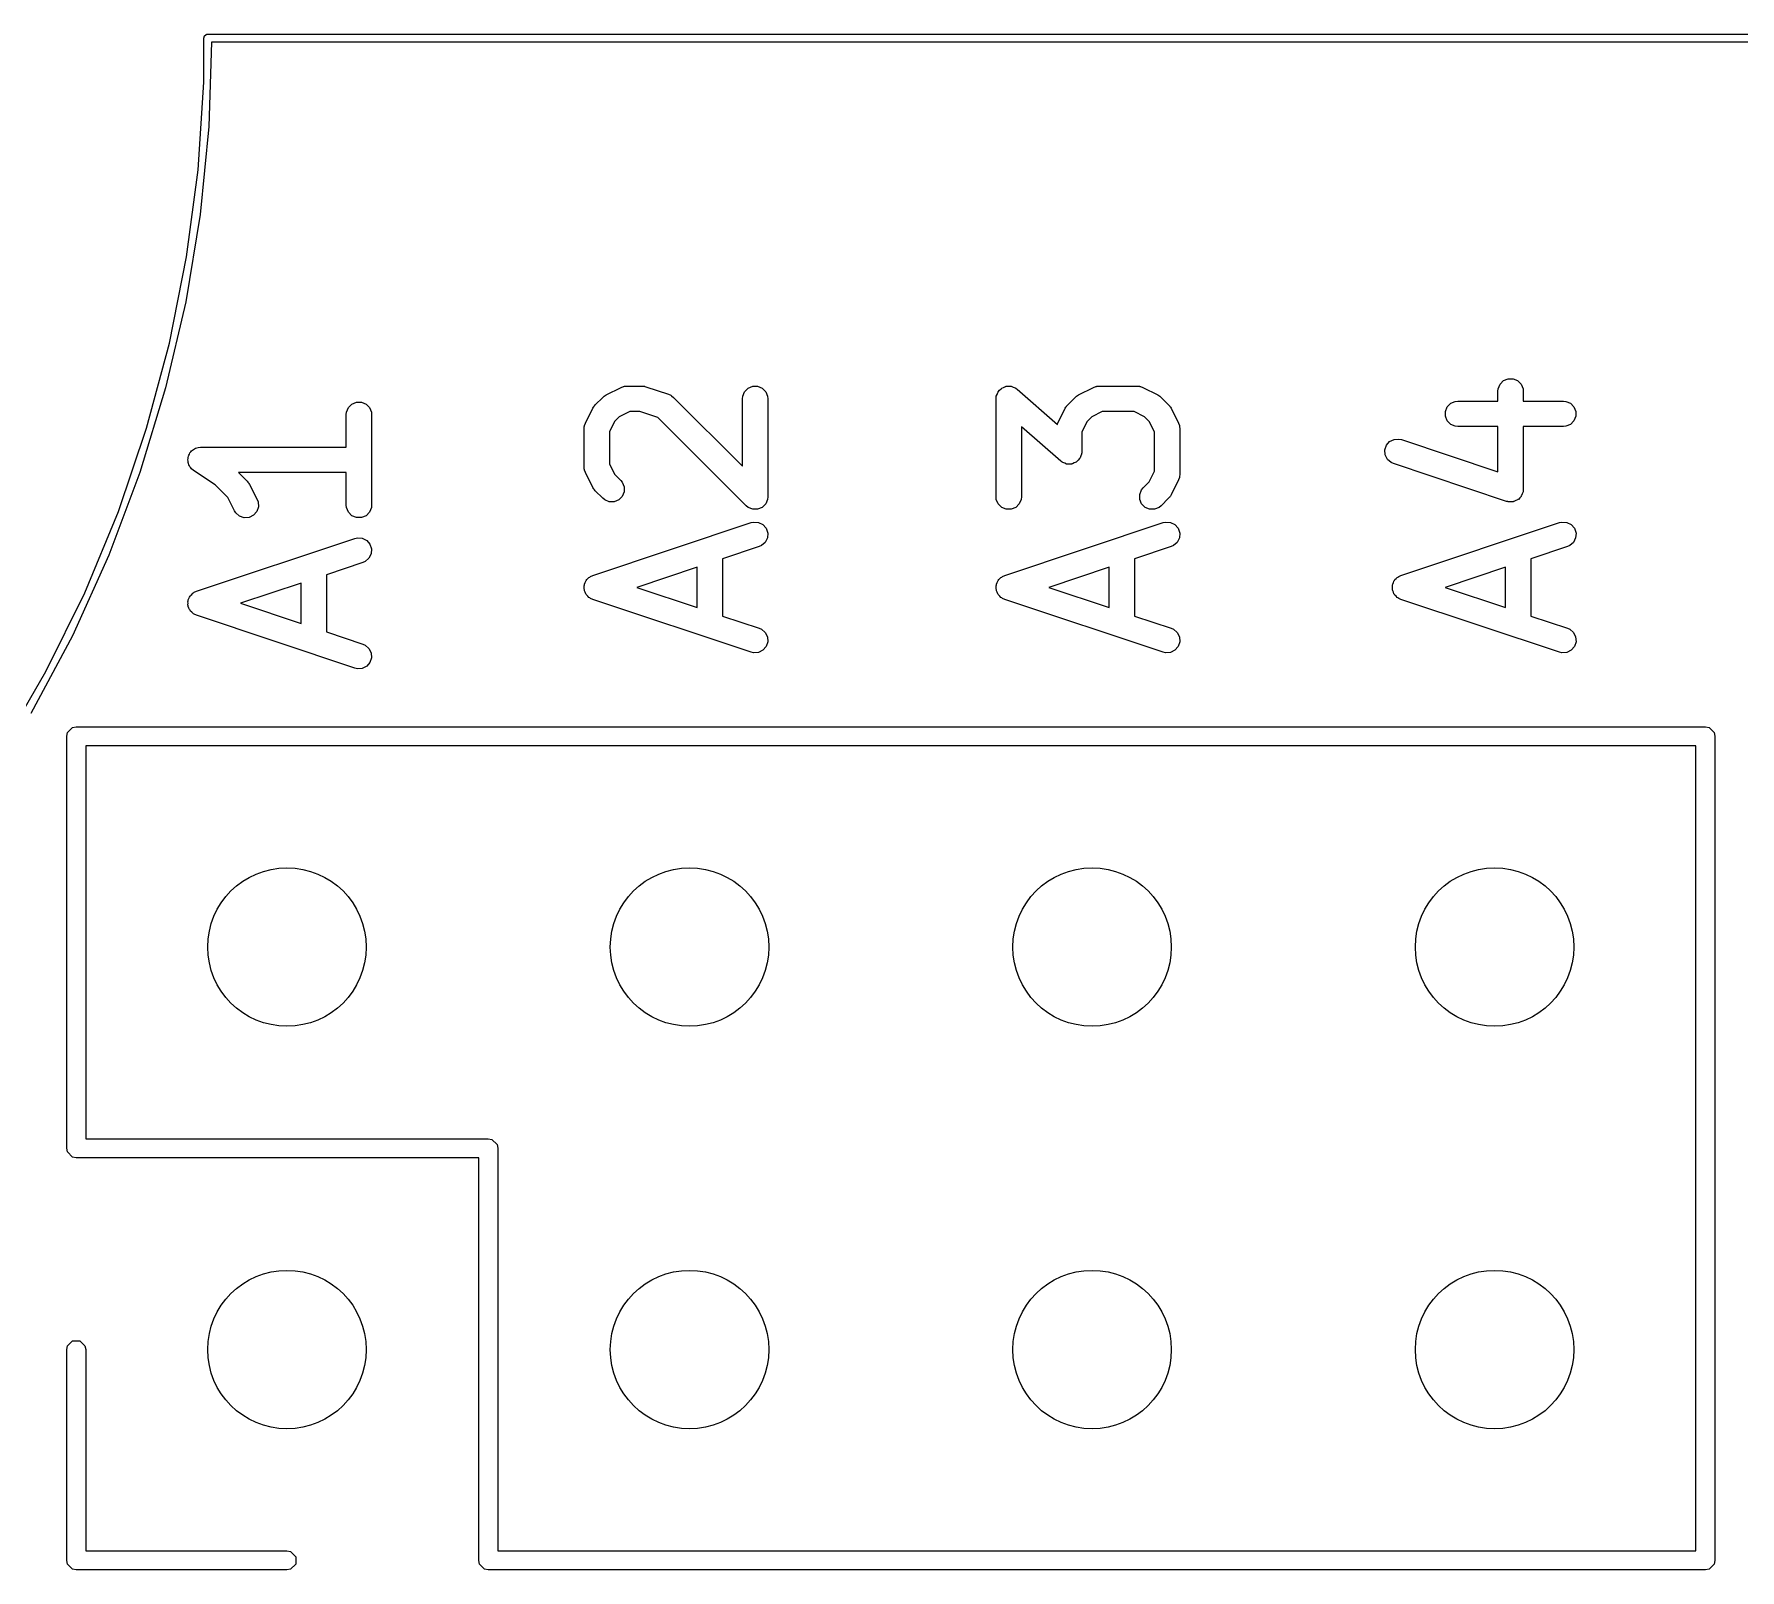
# Model space of a CAD drawing. Extents: x 89 to 178, y -115 to -57.
# Drawn here: x 96.4 to 107.17, y -66.66 to -56.97 of the extents above; entities that cross this region are included whole.
import ezdxf

# ---------------------------------------------------------------- set-up
doc = ezdxf.new("R2010")
doc.units = 0
doc.layers.add('BLACK', color=7, linetype='CONTINUOUS')

msp = doc.modelspace()

# ---------------------------------------------------------------- linework, layer by layer
at = {"layer": 'BLACK', "linetype": 'CONTINUOUS'}
for p, q in [((97.475, -57), (97.476903, -56.994143)), ((97.475, -57.277443), (97.475, -57)), ((97.476903, -56.990433), (97.478689, -56.988646)), ((97.476903, -56.994143), (97.476903, -56.990433)), ((97.478689, -56.988646), (97.479775, -56.985305)), ((97.479775, -56.985305), (97.488023, -56.979312)), ((97.488023, -56.979312), (97.490433, -56.976903)), ((97.490433, -56.976903), (97.491682, -56.976654)), ((97.491682, -56.976654), (97.492275, -56.976224)), ((97.492275, -56.976224), (97.493847, -56.976224)), ((97.493847, -56.976224), (97.5, -56.975)), ((97.5, -56.975), (169.5, -56.975)), ((97.524182, -57.025), (97.506747, -57.557562)), ((169.47582, -57.025), (97.524182, -57.025)), ((97.438709, -57.83114), (97.475, -57.277443)), ((97.506747, -57.557562), (97.452067, -58.112736)), ((97.366282, -58.381279), (97.438709, -57.83114)), ((97.452067, -58.112736), (97.361195, -58.663145)), ((97.258029, -58.925502), (97.366282, -58.381279)), ((97.361195, -58.663145), (97.234518, -59.206432)), ((97.114414, -59.461481), (97.258029, -58.925502)), ((100.126511, -59.198326), (100.129168, -59.197226)), ((100.129168, -59.197226), (100.144775, -59.195689)), ((100.144775, -59.195689), (100.240013, -59.195689)), ((100.240013, -59.195689), (100.24791, -59.196466)), ((100.24791, -59.196466), (100.250019, -59.196317)), ((100.250019, -59.196317), (100.252791, -59.196947)), ((100.252791, -59.196947), (100.25562, -59.197226)), ((100.25562, -59.197226), (100.257571, -59.198034)), ((100.909853, -59.209171), (100.938692, -59.197226)), ((100.938692, -59.197226), (100.969906, -59.197226)), ((100.969906, -59.197226), (100.998745, -59.209171)), ((102.536199, -59.198258), (102.538692, -59.197226)), ((102.538692, -59.197226), (102.551681, -59.197226)), ((102.551681, -59.197226), (102.564652, -59.196361)), ((102.564652, -59.196361), (102.56721, -59.197226)), ((102.56721, -59.197226), (102.569906, -59.197226)), ((102.569906, -59.197226), (102.581908, -59.202197)), ((103.107463, -59.198326), (103.11012, -59.197226)), ((103.11012, -59.197226), (103.125727, -59.195689)), ((103.125727, -59.195689), (103.363822, -59.195689)), ((103.363822, -59.195689), (103.379429, -59.197226)), ((103.379429, -59.197226), (103.382085, -59.198326)), ((105.642502, -59.212463), (105.654447, -59.183624)), ((105.654447, -59.183624), (105.676519, -59.161552)), ((105.676519, -59.161552), (105.705358, -59.149607)), ((105.705358, -59.149607), (105.736572, -59.149607)), ((105.736572, -59.149607), (105.765411, -59.161552)), ((105.765411, -59.161552), (105.787483, -59.183624)), ((105.787483, -59.183624), (105.799428, -59.212463)), ((97.234518, -59.206432), (97.072579, -59.740271)), ((98.409853, -59.309171), (98.438692, -59.297226)), ((98.438692, -59.297226), (98.469906, -59.297226)), ((98.469906, -59.297226), (98.498745, -59.309171)), ((99.945349, -59.314358), (99.992968, -59.26674)), ((99.992968, -59.26674), (99.999102, -59.261705)), ((99.999102, -59.261705), (100.000488, -59.260108)), ((100.000488, -59.260108), (100.002896, -59.258592)), ((100.002896, -59.258592), (100.005091, -59.256791)), ((100.005091, -59.256791), (100.007041, -59.255983)), ((100.007041, -59.255983), (100.01376, -59.251754)), ((100.01376, -59.251754), (100.108998, -59.204135)), ((100.108998, -59.204135), (100.123644, -59.19853)), ((100.123644, -59.19853), (100.126511, -59.198326)), ((100.257571, -59.198034), (100.265311, -59.199794)), ((100.265311, -59.199794), (100.408168, -59.247413)), ((100.408168, -59.247413), (100.422488, -59.253807)), ((100.422488, -59.253807), (100.424658, -59.255689)), ((100.424658, -59.255689), (100.427316, -59.25679)), ((100.427316, -59.25679), (100.439438, -59.266739)), ((100.439438, -59.266739), (100.874299, -59.701598)), ((100.874299, -59.275689), (100.875836, -59.260082)), ((100.874299, -59.701598), (100.874299, -59.275689)), ((100.875836, -59.260082), (100.887781, -59.231243)), ((100.887781, -59.231243), (100.909853, -59.209171)), ((100.998745, -59.209171), (101.020817, -59.231243)), ((101.020817, -59.231243), (101.032762, -59.260082)), ((101.032762, -59.260082), (101.034299, -59.275689)), ((101.034299, -59.275689), (101.034299, -59.894736)), ((102.474299, -59.275689), (102.475111, -59.26744)), ((102.474299, -59.894736), (102.474299, -59.275689)), ((102.474971, -59.265336), (102.475461, -59.263886)), ((102.475111, -59.26744), (102.474971, -59.265336)), ((102.475461, -59.263886), (102.475836, -59.260082)), ((102.475836, -59.260082), (102.480807, -59.248079)), ((102.480807, -59.248079), (102.484972, -59.235766)), ((102.484972, -59.235766), (102.486748, -59.233735)), ((102.486748, -59.233735), (102.487781, -59.231243)), ((102.487781, -59.231243), (102.496971, -59.222052)), ((102.496971, -59.222052), (102.505527, -59.212275)), ((102.505527, -59.212275), (102.507944, -59.211079)), ((102.507944, -59.211079), (102.509853, -59.209171)), ((102.509853, -59.209171), (102.52186, -59.204197)), ((102.52186, -59.204197), (102.533507, -59.198438)), ((102.533507, -59.198438), (102.536199, -59.198258)), ((102.581908, -59.202197), (102.594222, -59.206362)), ((102.594222, -59.206362), (102.597332, -59.208585)), ((102.597332, -59.208585), (102.598745, -59.209171)), ((102.598745, -59.209171), (102.600235, -59.210661)), ((102.600235, -59.210661), (102.606979, -59.215483)), ((102.606979, -59.215483), (102.860909, -59.437672)), ((102.926301, -59.314358), (102.97392, -59.26674)), ((102.97392, -59.26674), (102.980054, -59.261705)), ((102.980054, -59.261705), (102.98144, -59.260108)), ((102.98144, -59.260108), (102.983848, -59.258592)), ((102.983848, -59.258592), (102.986043, -59.256791)), ((102.986043, -59.256791), (102.987993, -59.255983)), ((102.987993, -59.255983), (102.994712, -59.251754)), ((102.994712, -59.251754), (103.08995, -59.204135)), ((103.08995, -59.204135), (103.104596, -59.19853)), ((103.104596, -59.19853), (103.107463, -59.198326)), ((103.382085, -59.198326), (103.384952, -59.19853)), ((103.384952, -59.19853), (103.399599, -59.204135)), ((103.399599, -59.204135), (103.494837, -59.251754)), ((103.494837, -59.251754), (103.501553, -59.255981)), ((103.501553, -59.255981), (103.503505, -59.25679)), ((103.503505, -59.25679), (103.505701, -59.258592)), ((103.505701, -59.258592), (103.508109, -59.260108)), ((103.508109, -59.260108), (103.509494, -59.261705)), ((103.509494, -59.261705), (103.515628, -59.266739)), ((103.515628, -59.266739), (103.563248, -59.314358)), ((105.321114, -59.326481), (105.343186, -59.304409)), ((105.343186, -59.304409), (105.372025, -59.292464)), ((105.372025, -59.292464), (105.387632, -59.290927)), ((105.387632, -59.290927), (105.640965, -59.290927)), ((105.640965, -59.22807), (105.642502, -59.212463)), ((105.640965, -59.290927), (105.640965, -59.22807)), ((105.799428, -59.212463), (105.800965, -59.22807)), ((105.800965, -59.22807), (105.800965, -59.290927)), ((105.800965, -59.290927), (106.054299, -59.290927)), ((106.054299, -59.290927), (106.069906, -59.292464)), ((106.069906, -59.292464), (106.098745, -59.304409)), ((106.098745, -59.304409), (106.120817, -59.326481)), ((98.374299, -59.375689), (98.375836, -59.360082)), ((98.374299, -59.581403), (98.374299, -59.375689)), ((98.375836, -59.360082), (98.387781, -59.331243)), ((98.387781, -59.331243), (98.409853, -59.309171)), ((98.498745, -59.309171), (98.520817, -59.331243)), ((98.520817, -59.331243), (98.532762, -59.360082)), ((98.532762, -59.360082), (98.534299, -59.375689)), ((98.534299, -59.375689), (98.534299, -59.947117)), ((99.882745, -59.430388), (99.930364, -59.33515)), ((99.930364, -59.33515), (99.93459, -59.328435)), ((99.93459, -59.328435), (99.9354, -59.326481)), ((99.9354, -59.326481), (99.937205, -59.324281)), ((99.937205, -59.324281), (99.938718, -59.321878)), ((99.938718, -59.321878), (99.940312, -59.320495)), ((99.940312, -59.320495), (99.945349, -59.314358)), ((100.096926, -59.389055), (100.067665, -59.418317)), ((100.16366, -59.355689), (100.096926, -59.389055)), ((100.22703, -59.355689), (100.16366, -59.355689)), ((100.339656, -59.393231), (100.22703, -59.355689)), ((100.897731, -59.951305), (100.339656, -59.393231)), ((102.863697, -59.430388), (102.911316, -59.33515)), ((102.911316, -59.33515), (102.915542, -59.328435)), ((102.915542, -59.328435), (102.916352, -59.326481)), ((102.916352, -59.326481), (102.918157, -59.324281)), ((102.918157, -59.324281), (102.91967, -59.321878)), ((102.91967, -59.321878), (102.921264, -59.320495)), ((102.921264, -59.320495), (102.926301, -59.314358)), ((103.077878, -59.389055), (103.048617, -59.418317)), ((103.144612, -59.355689), (103.077878, -59.389055)), ((103.344937, -59.355689), (103.144612, -59.355689)), ((103.411671, -59.389056), (103.344937, -59.355689)), ((103.440932, -59.418316), (103.411671, -59.389056)), ((103.563248, -59.314358), (103.568283, -59.320493)), ((103.568283, -59.320493), (103.56988, -59.321878)), ((103.56988, -59.321878), (103.571393, -59.324282)), ((103.571393, -59.324282), (103.573197, -59.32648)), ((103.573197, -59.32648), (103.574005, -59.328432)), ((103.574005, -59.328432), (103.578234, -59.33515)), ((103.578234, -59.33515), (103.625853, -59.430388)), ((105.309169, -59.35532), (105.321114, -59.326481)), ((105.309169, -59.386534), (105.309169, -59.35532)), ((105.321114, -59.415373), (105.309169, -59.386534)), ((106.120817, -59.326481), (106.132762, -59.35532)), ((106.132762, -59.386534), (106.120817, -59.415373)), ((106.132762, -59.35532), (106.132762, -59.386534)), ((96.936052, -59.986918), (97.114414, -59.461481)), ((99.874299, -59.466165), (99.875836, -59.450558)), ((99.874299, -59.70426), (99.874299, -59.466165)), ((99.875836, -59.450558), (99.876936, -59.447901)), ((99.876936, -59.447901), (99.87714, -59.445035)), ((99.87714, -59.445035), (99.882745, -59.430388)), ((100.067665, -59.418317), (100.034299, -59.48505)), ((100.034299, -59.48505), (100.034299, -59.685375)), ((102.882571, -59.669228), (102.634299, -59.45199)), ((102.634299, -59.45199), (102.634299, -59.894736)), ((102.860909, -59.437672), (102.863697, -59.430388)), ((103.048617, -59.418317), (103.015251, -59.48505)), ((103.015251, -59.48505), (103.015251, -59.609022)), ((103.474299, -59.48505), (103.440932, -59.418316)), ((103.474299, -59.732994), (103.474299, -59.48505)), ((103.625853, -59.430388), (103.631458, -59.445034)), ((103.631458, -59.445034), (103.631661, -59.447901)), ((103.631661, -59.447901), (103.632762, -59.450558)), ((103.632762, -59.450558), (103.634299, -59.466165)), ((103.634299, -59.466165), (103.634299, -59.751879)), ((105.343186, -59.437445), (105.321114, -59.415373)), ((105.372025, -59.44939), (105.343186, -59.437445)), ((105.387632, -59.450927), (105.372025, -59.44939)), ((105.640965, -59.450927), (105.387632, -59.450927)), ((105.640965, -59.736122), (105.640965, -59.450927)), ((106.054299, -59.450927), (105.800965, -59.450927)), ((105.800965, -59.450927), (105.800965, -59.847117)), ((106.069906, -59.44939), (106.054299, -59.450927)), ((106.098745, -59.437445), (106.069906, -59.44939)), ((106.120817, -59.415373), (106.098745, -59.437445)), ((97.380357, -59.630865), (97.384749, -59.624276)), ((97.384749, -59.624276), (97.387781, -59.616957)), ((97.387781, -59.616957), (97.393325, -59.611413)), ((97.393325, -59.611413), (97.397671, -59.604894)), ((97.397671, -59.604894), (97.40425, -59.600487)), ((97.40425, -59.600487), (97.409853, -59.594885)), ((97.409853, -59.594885), (97.417094, -59.591885)), ((97.417094, -59.591885), (97.423607, -59.587524)), ((97.423607, -59.587524), (97.431376, -59.585969)), ((97.431376, -59.585969), (97.438692, -59.58294)), ((97.438692, -59.58294), (97.454123, -59.58142)), ((97.454123, -59.58142), (97.454215, -59.581402)), ((97.454215, -59.581402), (97.454246, -59.581408)), ((97.454246, -59.581408), (97.454299, -59.581403)), ((97.454299, -59.581403), (98.374299, -59.581403)), ((103.013714, -59.624629), (103.008742, -59.636631)), ((103.014088, -59.620824), (103.013714, -59.624629)), ((103.014579, -59.619375), (103.014088, -59.620824)), ((103.015251, -59.609022), (103.014438, -59.61727)), ((103.014438, -59.61727), (103.014579, -59.619375)), ((104.927308, -59.599016), (104.937179, -59.569404)), ((104.92952, -59.630152), (104.927308, -59.599016)), ((104.937179, -59.569404), (104.957631, -59.545822)), ((104.957631, -59.545822), (104.98555, -59.531862)), ((104.98555, -59.531862), (105.016686, -59.52965)), ((105.016686, -59.52965), (105.031978, -59.533127)), ((105.031978, -59.533127), (105.640965, -59.736122)), ((97.374298, -59.661487), (97.375836, -59.653713)), ((97.375836, -59.669176), (97.374298, -59.661487)), ((97.375836, -59.645796), (97.378835, -59.638553)), ((97.375836, -59.653713), (97.375836, -59.645796)), ((97.375836, -59.67701), (97.375836, -59.669176)), ((97.378865, -59.684325), (97.375836, -59.67701)), ((97.378835, -59.638553), (97.380357, -59.630865)), ((97.38042, -59.692095), (97.378865, -59.684325)), ((97.384781, -59.698607), (97.38042, -59.692095)), ((97.387781, -59.705849), (97.384781, -59.698607)), ((97.393383, -59.711451), (97.387781, -59.705849)), ((97.39779, -59.718031), (97.393383, -59.711451)), ((97.40979, -59.727858), (97.39779, -59.718031)), ((97.409853, -59.727921), (97.40979, -59.727858)), ((97.40988, -59.727932), (97.409853, -59.727921)), ((97.409923, -59.727967), (97.40988, -59.727932)), ((97.546186, -59.818809), (97.409923, -59.727967)), ((99.875836, -59.719867), (99.874299, -59.70426)), ((99.876936, -59.722523), (99.875836, -59.719867)), ((99.87714, -59.72539), (99.876936, -59.722523)), ((99.882745, -59.740037), (99.87714, -59.72539)), ((100.034299, -59.685375), (100.067665, -59.752107)), ((102.889314, -59.674049), (102.882571, -59.669228)), ((102.890805, -59.67554), (102.889314, -59.674049)), ((102.892217, -59.676125), (102.890805, -59.67554)), ((102.895328, -59.678349), (102.892217, -59.676125)), ((102.907641, -59.682513), (102.895328, -59.678349)), ((102.919644, -59.687485), (102.907641, -59.682513)), ((102.92234, -59.687485), (102.919644, -59.687485)), ((102.924898, -59.68835), (102.92234, -59.687485)), ((102.937869, -59.687485), (102.924898, -59.68835)), ((102.950858, -59.687485), (102.937869, -59.687485)), ((102.95335, -59.686452), (102.950858, -59.687485)), ((102.956043, -59.686273), (102.95335, -59.686452)), ((102.967689, -59.680513), (102.956043, -59.686273)), ((102.979697, -59.67554), (102.967689, -59.680513)), ((102.981605, -59.673631), (102.979697, -59.67554)), ((102.984023, -59.672436), (102.981605, -59.673631)), ((102.992578, -59.662658), (102.984023, -59.672436)), ((103.001769, -59.653468), (102.992578, -59.662658)), ((103.002801, -59.650975), (103.001769, -59.653468)), ((103.004578, -59.648945), (103.002801, -59.650975)), ((103.008742, -59.636631), (103.004578, -59.648945)), ((103.440932, -59.799727), (103.474299, -59.732994)), ((104.94348, -59.658071), (104.92952, -59.630152)), ((104.967062, -59.678523), (104.94348, -59.658071)), ((104.981382, -59.684917), (104.967062, -59.678523)), ((105.695666, -59.923012), (104.981382, -59.684917)), ((97.072579, -59.740271), (96.876073, -60.262376)), ((97.626646, -59.899268), (97.546186, -59.818809)), ((98.374299, -59.741403), (97.695056, -59.741403)), ((97.695056, -59.741403), (97.748963, -59.795311)), ((97.748963, -59.795311), (97.753998, -59.801445)), ((97.753998, -59.801445), (97.755594, -59.80283)), ((97.755594, -59.80283), (97.757107, -59.805233)), ((97.757107, -59.805233), (97.758912, -59.807433)), ((97.758912, -59.807433), (97.759721, -59.809387)), ((97.759721, -59.809387), (97.763948, -59.816102)), ((97.763948, -59.816102), (97.811567, -59.91134)), ((98.374299, -59.947117), (98.374299, -59.741403)), ((99.930364, -59.835275), (99.882745, -59.740037)), ((99.93459, -59.841989), (99.930364, -59.835275)), ((99.9354, -59.843944), (99.93459, -59.841989)), ((100.067665, -59.752107), (100.106105, -59.790548)), ((100.106105, -59.790548), (100.116054, -59.802671)), ((100.116054, -59.802671), (100.128, -59.831509)), ((100.128, -59.831509), (100.128, -59.862724)), ((103.392543, -59.850289), (103.402492, -59.838167)), ((103.402492, -59.838167), (103.440932, -59.799727)), ((103.625853, -59.787656), (103.578234, -59.882894)), ((103.631458, -59.77301), (103.625853, -59.787656)), ((103.631661, -59.770142), (103.631458, -59.77301)), ((103.632762, -59.767486), (103.631661, -59.770142)), ((103.634299, -59.751879), (103.632762, -59.767486)), ((97.668459, -59.982894), (97.626646, -59.899268)), ((97.811567, -59.91134), (97.817172, -59.925986)), ((97.817172, -59.925986), (97.819385, -59.957123)), ((98.375836, -59.962724), (98.374299, -59.947117)), ((98.534299, -59.947117), (98.532762, -59.962724)), ((99.937205, -59.846143), (99.9354, -59.843944)), ((99.938718, -59.848547), (99.937205, -59.846143)), ((99.940312, -59.849929), (99.938718, -59.848547)), ((99.945349, -59.856067), (99.940312, -59.849929)), ((99.992968, -59.903685), (99.945349, -59.856067)), ((100.005091, -59.913634), (99.992968, -59.903685)), ((100.033929, -59.92558), (100.005091, -59.913634)), ((100.065144, -59.92558), (100.033929, -59.92558)), ((100.093983, -59.913634), (100.065144, -59.92558)), ((100.116054, -59.891563), (100.093983, -59.913634)), ((100.128, -59.862724), (100.116054, -59.891563)), ((100.909853, -59.961254), (100.897731, -59.951305)), ((101.020817, -59.939182), (100.998745, -59.961254)), ((101.032762, -59.910343), (101.020817, -59.939182)), ((101.034299, -59.894736), (101.032762, -59.910343)), ((102.475836, -59.910343), (102.474299, -59.894736)), ((102.487781, -59.939182), (102.475836, -59.910343)), ((102.509853, -59.961254), (102.487781, -59.939182)), ((102.620817, -59.939182), (102.598745, -59.961254)), ((102.632762, -59.910343), (102.620817, -59.939182)), ((102.634299, -59.894736), (102.632762, -59.910343)), ((103.380596, -59.910342), (103.380597, -59.879128)), ((103.392542, -59.939181), (103.380596, -59.910342)), ((103.380597, -59.879128), (103.392543, -59.850289)), ((103.414613, -59.961253), (103.392542, -59.939181)), ((103.515628, -59.951305), (103.503505, -59.961254)), ((103.563248, -59.903686), (103.515628, -59.951305)), ((103.568283, -59.89755), (103.563248, -59.903686)), ((103.56988, -59.896166), (103.568283, -59.89755)), ((103.571393, -59.893761), (103.56988, -59.896166)), ((103.573197, -59.891564), (103.571393, -59.893761)), ((103.574005, -59.889611), (103.573197, -59.891564)), ((103.578234, -59.882894), (103.574005, -59.889611)), ((105.703408, -59.924772), (105.695666, -59.923012)), ((105.705358, -59.92558), (105.703408, -59.924772)), ((105.70696, -59.92558), (105.705358, -59.92558)), ((105.710958, -59.926489), (105.70696, -59.92558)), ((105.723748, -59.92558), (105.710958, -59.926489)), ((105.736572, -59.92558), (105.723748, -59.92558)), ((105.739228, -59.924479), (105.736572, -59.92558)), ((105.742095, -59.924276), (105.739228, -59.924479)), ((105.75356, -59.918543), (105.742095, -59.924276)), ((105.765411, -59.913635), (105.75356, -59.918543)), ((105.767444, -59.911601), (105.765411, -59.913635)), ((105.770014, -59.910317), (105.767444, -59.911601)), ((105.77841, -59.900635), (105.770014, -59.910317)), ((105.787483, -59.891563), (105.77841, -59.900635)), ((105.788583, -59.888905), (105.787483, -59.891563)), ((105.790466, -59.886735), (105.788583, -59.888905)), ((105.794517, -59.874578), (105.790466, -59.886735)), ((105.799428, -59.862724), (105.794517, -59.874578)), ((105.79983, -59.85864), (105.799428, -59.862724)), ((105.800336, -59.857123), (105.79983, -59.85864)), ((105.800965, -59.847117), (105.800186, -59.85502)), ((105.800186, -59.85502), (105.800336, -59.857123)), ((96.723706, -60.499566), (96.936052, -59.986918)), ((97.676813, -59.996166), (97.668459, -59.982894)), ((97.700394, -60.016618), (97.676813, -59.996166)), ((97.730007, -60.026489), (97.700394, -60.016618)), ((97.761143, -60.024276), (97.730007, -60.026489)), ((97.789062, -60.010316), (97.761143, -60.024276)), ((97.809514, -59.986735), (97.789062, -60.010316)), ((97.819385, -59.957123), (97.809514, -59.986735)), ((98.387781, -59.991563), (98.375836, -59.962724)), ((98.409853, -60.013635), (98.387781, -59.991563)), ((98.438692, -60.02558), (98.409853, -60.013635)), ((98.469906, -60.02558), (98.438692, -60.02558)), ((98.498745, -60.013635), (98.469906, -60.02558)), ((98.520817, -59.991563), (98.498745, -60.013635)), ((98.532762, -59.962724), (98.520817, -59.991563)), ((99.929001, -60.39027), (100.929, -60.056937)), ((100.938692, -59.973199), (100.909853, -59.961254)), ((100.929, -60.056937), (100.944293, -60.05346)), ((100.969906, -59.973199), (100.938692, -59.973199)), ((100.944293, -60.05346), (100.975429, -60.055673)), ((100.998745, -59.961254), (100.969906, -59.973199)), ((100.975429, -60.055673), (101.003348, -60.069632)), ((102.538692, -59.973199), (102.509853, -59.961254)), ((102.529001, -60.39027), (103.529, -60.056937)), ((102.569906, -59.973199), (102.538692, -59.973199)), ((102.598745, -59.961254), (102.569906, -59.973199)), ((103.443452, -59.973199), (103.414613, -59.961253)), ((103.474666, -59.9732), (103.443452, -59.973199)), ((103.503505, -59.961254), (103.474666, -59.9732)), ((103.529, -60.056937), (103.544293, -60.05346)), ((103.544293, -60.05346), (103.575429, -60.055673)), ((103.575429, -60.055673), (103.603348, -60.069632)), ((105.029001, -60.39027), (106.029, -60.056937)), ((106.029, -60.056937), (106.044293, -60.05346)), ((106.044293, -60.05346), (106.075429, -60.055673)), ((106.075429, -60.055673), (106.103348, -60.069632)), ((97.429001, -60.49027), (98.429, -60.156937)), ((98.429, -60.156937), (98.444293, -60.15346)), ((98.444293, -60.15346), (98.475429, -60.155673)), ((98.475429, -60.155673), (98.503348, -60.169632)), ((101.003348, -60.069632), (101.0238, -60.093214)), ((101.031458, -60.153963), (101.017499, -60.181882)), ((101.0238, -60.093214), (101.03367, -60.122826)), ((101.03367, -60.122826), (101.031458, -60.153963)), ((103.603348, -60.069632), (103.6238, -60.093214)), ((103.631458, -60.153963), (103.617499, -60.181882)), ((103.6238, -60.093214), (103.63367, -60.122826)), ((103.63367, -60.122826), (103.631458, -60.153963)), ((106.103348, -60.069632), (106.1238, -60.093214)), ((106.131458, -60.153963), (106.117499, -60.181882)), ((106.1238, -60.093214), (106.13367, -60.122826)), ((106.13367, -60.122826), (106.131458, -60.153963)), ((96.876073, -60.262376), (96.64584, -60.770511)), ((98.503348, -60.169632), (98.5238, -60.193214)), ((98.531458, -60.253963), (98.517499, -60.281882)), ((98.5238, -60.193214), (98.53367, -60.222826)), ((98.53367, -60.222826), (98.531458, -60.253963)), ((100.979597, -60.208727), (100.748584, -60.285731)), ((100.993917, -60.202333), (100.979597, -60.208727)), ((101.017499, -60.181882), (100.993917, -60.202333)), ((103.579597, -60.208727), (103.348584, -60.285731)), ((103.593917, -60.202333), (103.579597, -60.208727)), ((103.617499, -60.181882), (103.593917, -60.202333)), ((106.079597, -60.208727), (105.848584, -60.285731)), ((106.093917, -60.202333), (106.079597, -60.208727)), ((106.117499, -60.181882), (106.093917, -60.202333)), ((98.479597, -60.308727), (98.248584, -60.385731)), ((98.493917, -60.302333), (98.479597, -60.308727)), ((98.517499, -60.281882), (98.493917, -60.302333)), ((100.588584, -60.339064), (100.207282, -60.466165)), ((100.588584, -60.593265), (100.588584, -60.339064)), ((100.748584, -60.285731), (100.748584, -60.646598)), ((103.188584, -60.339064), (102.807282, -60.466165)), ((103.188584, -60.593265), (103.188584, -60.339064)), ((103.348584, -60.285731), (103.348584, -60.646598)), ((105.688584, -60.339064), (105.307282, -60.466165)), ((105.688584, -60.593265), (105.688584, -60.339064)), ((105.848584, -60.285731), (105.848584, -60.646598)), ((98.088584, -60.439064), (97.707282, -60.566165)), ((98.088584, -60.693265), (98.088584, -60.439064)), ((98.248584, -60.385731), (98.248584, -60.746598)), ((99.874927, -60.456159), (99.876733, -60.450738)), ((99.875637, -60.466165), (99.874927, -60.456159)), ((99.874927, -60.476171), (99.875637, -60.466165)), ((99.876733, -60.481591), (99.874927, -60.476171)), ((99.876733, -60.450738), (99.877139, -60.445035)), ((99.877139, -60.487295), (99.876733, -60.481591)), ((99.877139, -60.445035), (99.881627, -60.436058)), ((99.881627, -60.496271), (99.877139, -60.487295)), ((99.881627, -60.436058), (99.884798, -60.426547)), ((99.884798, -60.426547), (99.888541, -60.42223)), ((99.888541, -60.42223), (99.891099, -60.417116)), ((99.891099, -60.417116), (99.898677, -60.410543)), ((99.898677, -60.410543), (99.90525, -60.402965)), ((99.90525, -60.402965), (99.910364, -60.400407)), ((99.910364, -60.400407), (99.914681, -60.396664)), ((99.914681, -60.396664), (99.929001, -60.39027)), ((100.207282, -60.466165), (100.588584, -60.593265)), ((102.474927, -60.456159), (102.476733, -60.450738)), ((102.475637, -60.466165), (102.474927, -60.456159)), ((102.474927, -60.476171), (102.475637, -60.466165)), ((102.476733, -60.481591), (102.474927, -60.476171)), ((102.476733, -60.450738), (102.477139, -60.445035)), ((102.477139, -60.487295), (102.476733, -60.481591)), ((102.477139, -60.445035), (102.481627, -60.436058)), ((102.481627, -60.496271), (102.477139, -60.487295)), ((102.481627, -60.436058), (102.484798, -60.426547)), ((102.484798, -60.426547), (102.488541, -60.42223)), ((102.488541, -60.42223), (102.491099, -60.417116)), ((102.491099, -60.417116), (102.498677, -60.410543)), ((102.498677, -60.410543), (102.50525, -60.402965)), ((102.50525, -60.402965), (102.510364, -60.400407)), ((102.510364, -60.400407), (102.514681, -60.396664)), ((102.514681, -60.396664), (102.529001, -60.39027)), ((102.807282, -60.466165), (103.188584, -60.593265)), ((104.974927, -60.456159), (104.976733, -60.450738)), ((104.975637, -60.466165), (104.974927, -60.456159)), ((104.974927, -60.476171), (104.975637, -60.466165)), ((104.976733, -60.481591), (104.974927, -60.476171)), ((104.976733, -60.450738), (104.977139, -60.445035)), ((104.977139, -60.487295), (104.976733, -60.481591)), ((104.977139, -60.445035), (104.981627, -60.436058)), ((104.981627, -60.496271), (104.977139, -60.487295)), ((104.981627, -60.436058), (104.984798, -60.426547)), ((104.984798, -60.426547), (104.988541, -60.42223)), ((104.988541, -60.42223), (104.991099, -60.417116)), ((104.991099, -60.417116), (104.998677, -60.410543)), ((104.998677, -60.410543), (105.00525, -60.402965)), ((105.00525, -60.402965), (105.010364, -60.400407)), ((105.010364, -60.400407), (105.014681, -60.396664)), ((105.014681, -60.396664), (105.029001, -60.39027)), ((105.307282, -60.466165), (105.688584, -60.593265)), ((96.478287, -60.997227), (96.723706, -60.499566)), ((97.374927, -60.556159), (97.376733, -60.550738)), ((97.375637, -60.566165), (97.374927, -60.556159)), ((97.374927, -60.576171), (97.375637, -60.566165)), ((97.376733, -60.581591), (97.374927, -60.576171)), ((97.376733, -60.550738), (97.377139, -60.545035)), ((97.377139, -60.587295), (97.376733, -60.581591)), ((97.377139, -60.545035), (97.381627, -60.536058)), ((97.381627, -60.596271), (97.377139, -60.587295)), ((97.381627, -60.536058), (97.384798, -60.526547)), ((97.384798, -60.605783), (97.381627, -60.596271)), ((97.384798, -60.526547), (97.388541, -60.52223)), ((97.388541, -60.52223), (97.391099, -60.517116)), ((97.391099, -60.517116), (97.398677, -60.510543)), ((97.398677, -60.510543), (97.40525, -60.502965)), ((97.40525, -60.502965), (97.410364, -60.500407)), ((97.410364, -60.500407), (97.414681, -60.496664)), ((97.414681, -60.496664), (97.429001, -60.49027)), ((97.707282, -60.566165), (98.088584, -60.693265)), ((99.884798, -60.505783), (99.881627, -60.496271)), ((99.888541, -60.510099), (99.884798, -60.505783)), ((99.891099, -60.515214), (99.888541, -60.510099)), ((99.898677, -60.521786), (99.891099, -60.515214)), ((99.90525, -60.529365), (99.898677, -60.521786)), ((99.910364, -60.531922), (99.90525, -60.529365)), ((99.914681, -60.535666), (99.910364, -60.531922)), ((99.929001, -60.54206), (99.914681, -60.535666)), ((100.929, -60.875393), (99.929001, -60.54206)), ((102.484798, -60.505783), (102.481627, -60.496271)), ((102.488541, -60.510099), (102.484798, -60.505783)), ((102.491099, -60.515214), (102.488541, -60.510099)), ((102.498677, -60.521786), (102.491099, -60.515214)), ((102.50525, -60.529365), (102.498677, -60.521786)), ((102.510364, -60.531922), (102.50525, -60.529365)), ((102.514681, -60.535666), (102.510364, -60.531922)), ((102.529001, -60.54206), (102.514681, -60.535666)), ((103.529, -60.875393), (102.529001, -60.54206)), ((104.984798, -60.505783), (104.981627, -60.496271)), ((104.988541, -60.510099), (104.984798, -60.505783)), ((104.991099, -60.515214), (104.988541, -60.510099)), ((104.998677, -60.521786), (104.991099, -60.515214)), ((105.00525, -60.529365), (104.998677, -60.521786)), ((105.010364, -60.531922), (105.00525, -60.529365)), ((105.014681, -60.535666), (105.010364, -60.531922)), ((105.029001, -60.54206), (105.014681, -60.535666)), ((106.029, -60.875393), (105.029001, -60.54206)), ((97.388541, -60.610099), (97.384798, -60.605783)), ((97.391099, -60.615214), (97.388541, -60.610099)), ((97.398677, -60.621786), (97.391099, -60.615214)), ((97.40525, -60.629365), (97.398677, -60.621786)), ((97.410364, -60.631922), (97.40525, -60.629365)), ((97.414681, -60.635666), (97.410364, -60.631922)), ((97.429001, -60.64206), (97.414681, -60.635666)), ((98.429, -60.975393), (97.429001, -60.64206)), ((100.748584, -60.646598), (100.979597, -60.723603)), ((103.348584, -60.646598), (103.579597, -60.723603)), ((105.848584, -60.646598), (106.079597, -60.723603)), ((96.64584, -60.770511), (96.382867, -61.2625)), ((98.248584, -60.746598), (98.479597, -60.823603)), ((100.979597, -60.723603), (100.993917, -60.729997)), ((100.993917, -60.729997), (101.017499, -60.750448)), ((101.017499, -60.750448), (101.031458, -60.778367)), ((101.03367, -60.809504), (101.0238, -60.839116)), ((101.031458, -60.778367), (101.03367, -60.809504)), ((103.579597, -60.723603), (103.593917, -60.729997)), ((103.593917, -60.729997), (103.617499, -60.750448)), ((103.617499, -60.750448), (103.631458, -60.778367)), ((103.63367, -60.809504), (103.6238, -60.839116)), ((103.631458, -60.778367), (103.63367, -60.809504)), ((106.079597, -60.723603), (106.093917, -60.729997)), ((106.093917, -60.729997), (106.117499, -60.750448)), ((106.117499, -60.750448), (106.131458, -60.778367)), ((106.13367, -60.809504), (106.1238, -60.839116)), ((106.131458, -60.778367), (106.13367, -60.809504)), ((98.479597, -60.823603), (98.493917, -60.829997)), ((98.493917, -60.829997), (98.517499, -60.850448)), ((98.517499, -60.850448), (98.531458, -60.878367)), ((98.53367, -60.909504), (98.5238, -60.939116)), ((98.531458, -60.878367), (98.53367, -60.909504)), ((100.944293, -60.87887), (100.929, -60.875393)), ((100.975429, -60.876657), (100.944293, -60.87887)), ((101.003348, -60.862698), (100.975429, -60.876657)), ((101.0238, -60.839116), (101.003348, -60.862698)), ((103.544293, -60.87887), (103.529, -60.875393)), ((103.575429, -60.876657), (103.544293, -60.87887)), ((103.603348, -60.862698), (103.575429, -60.876657)), ((103.6238, -60.839116), (103.603348, -60.862698)), ((106.044293, -60.87887), (106.029, -60.875393)), ((106.075429, -60.876657), (106.044293, -60.87887)), ((106.103348, -60.862698), (106.075429, -60.876657)), ((106.1238, -60.839116), (106.103348, -60.862698)), ((96.200844, -61.477772), (96.478287, -60.997227)), ((98.444293, -60.97887), (98.429, -60.975393)), ((98.475429, -60.976657), (98.444293, -60.97887)), ((98.503348, -60.962698), (98.475429, -60.976657)), ((98.5238, -60.939116), (98.503348, -60.962698)), ((96.614567, -61.382039), (96.647039, -61.349567)), ((96.647039, -61.349567), (96.67, -61.345)), ((96.67, -61.345), (106.95, -61.345)), ((106.95, -61.345), (106.972961, -61.349567)), ((106.972961, -61.349567), (107.005433, -61.382039)), ((96.61, -61.405), (96.614567, -61.382039)), ((96.61, -64.005), (96.61, -61.405)), ((107.005433, -61.382039), (107.01, -61.405)), ((107.01, -61.405), (107.01, -66.605)), ((96.73, -61.465), (96.73, -63.945)), ((106.89, -61.465), (96.73, -61.465)), ((106.89, -66.545), (106.89, -61.465)), ((96.614567, -64.027961), (96.61, -64.005)), ((96.647039, -64.060433), (96.614567, -64.027961)), ((96.73, -63.945), (99.27, -63.945)), ((99.27, -63.945), (99.292961, -63.949567)), ((99.292961, -63.949567), (99.325433, -63.982039)), ((99.325433, -63.982039), (99.33, -64.005)), ((99.33, -64.005), (99.33, -66.545)), ((96.67, -64.065), (96.647039, -64.060433)), ((99.21, -64.065), (96.67, -64.065)), ((99.21, -66.605), (99.21, -64.065)), ((96.614567, -65.252039), (96.647039, -65.219567)), ((96.647039, -65.219567), (96.692961, -65.219567)), ((96.692961, -65.219567), (96.725433, -65.252039)), ((96.61, -65.275), (96.614567, -65.252039)), ((96.61, -66.605), (96.61, -65.275)), ((96.725433, -65.252039), (96.73, -65.275)), ((96.73, -65.275), (96.73, -66.545)), ((96.614567, -66.627961), (96.61, -66.605)), ((96.73, -66.545), (98, -66.545)), ((98, -66.545), (98.022961, -66.549567)), ((98.022961, -66.549567), (98.055433, -66.582039)), ((98.055433, -66.582039), (98.055433, -66.627961)), ((99.214567, -66.627961), (99.21, -66.605)), ((99.33, -66.545), (106.89, -66.545)), ((107.01, -66.605), (107.005433, -66.627961)), ((96.647039, -66.660433), (96.614567, -66.627961)), ((96.67, -66.665), (96.647039, -66.660433)), ((98, -66.665), (96.67, -66.665)), ((98.022961, -66.660433), (98, -66.665)), ((98.055433, -66.627961), (98.022961, -66.660433)), ((99.247039, -66.660433), (99.214567, -66.627961)), ((99.27, -66.665), (99.247039, -66.660433)), ((106.95, -66.665), (99.27, -66.665)), ((106.972961, -66.660433), (106.95, -66.665)), ((107.005433, -66.627961), (106.972961, -66.660433))]:
    msp.add_line(p, q, dxfattribs=at)
at = {"layer": 'BLACK'}
for centre in [(98, -62.735), (98, -62.735), (98, -62.735), (100.54, -62.735), (100.54, -62.735), (100.54, -62.735), (103.08, -62.735), (103.08, -62.735), (103.08, -62.735), (105.62, -62.735), (105.62, -62.735), (105.62, -62.735), (98, -65.275), (98, -65.275), (98, -65.275), (100.54, -65.275), (100.54, -65.275), (100.54, -65.275), (103.08, -65.275), (103.08, -65.275), (103.08, -65.275), (105.62, -65.275), (105.62, -65.275), (105.62, -65.275)]:
    msp.add_circle(centre, 0.5, dxfattribs=at)

doc.saveas('drawing.dxf')
